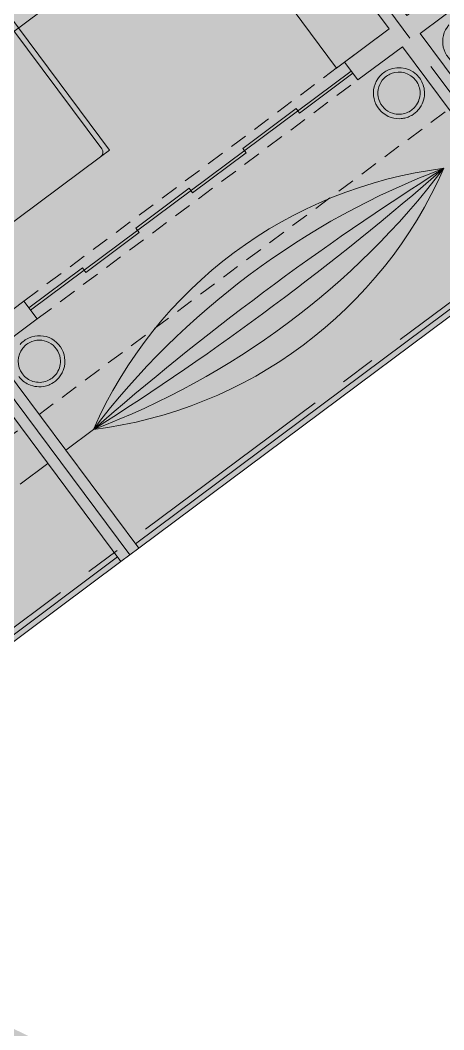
# Model space of a CAD drawing. Header units: metres. Extents: x -466 to 1322, y -1072 to 50.
# Drawn here: x 429.22 to 433.04, y -422.95 to -413.86 of the extents above; entities that cross this region are included whole.
import ezdxf

# ---------------------------------------------------------------- set-up
doc = ezdxf.new("R2010")
doc.units = ezdxf.units.M
for name, pattern in [('B1 P BAJA$0$HIDDEN', [9.525, 6.35, -3.175]), ('CENTER2', [28.575, 19.05, -3.175, 3.175, -3.175]), ('Hidden 1_16_', [0.002381, 0.001587, -0.00079375])]:
    doc.linetypes.add(name, pattern=pattern)
for name, color, linetype, lineweight in [('A - CANCEL', 2, 'Continuous', 0), ('A - MURO BAJO', 2, 'Continuous', 0), ('A - PROY', 250, 'B1 P BAJA$0$HIDDEN', 0), ('A-EJES', 61, 'CENTER2', 0), ('A-MUEBLES', 5, 'Continuous', 0), ('A-MURO INT', 4, 'Continuous', 0)]:
    doc.layers.add(name, color=color, linetype=linetype, lineweight=lineweight)
doc.layers.add('Hatch Exterior', color=7, linetype='Continuous', lineweight=0, true_color=0xa99b89)
doc.layers.add('Hatch Interior', color=7, linetype='Continuous', lineweight=0, true_color=0xaf6350)

msp = doc.modelspace()

# ---------------------------------------------------------------- hatches: boundary and pattern name
at = {"layer": 'A-MURO INT', "transparency": 33554687}
h = msp.add_hatch(color=256, dxfattribs=at)
h.dxf.hatch_style = 1
h.paths.add_polyline_path([(429.8596, -409.331), (429.7401, -409.1706), (428.9383, -409.7682), (429.0578, -409.9286), (429.3785, -409.6896)])
h.paths.add_polyline_path([(429.5389, -409.57), (429.3785, -409.6896), (430.8606, -411.678), (430.8686, -411.672), (432.4463, -413.7887), (432.5459, -413.939), (432.145, -414.2378), (432.2645, -414.3981), (432.6654, -414.0993), (433.9802, -415.8633), (434.1405, -415.7437), (432.8258, -413.9798), (433.2267, -413.681), (433.1071, -413.5206), (432.7063, -413.8195), (432.5987, -413.6751), (432.5907, -413.6811), (431.013, -411.5644)])
h = msp.add_hatch(color=256, dxfattribs=at)
h.dxf.hatch_style = 1
h.paths.add_polyline_path([(428.0957, -410.6457), (428.6933, -411.4475), (428.8536, -411.328), (428.1365, -410.3659), (422.8448, -414.3102), (423.2033, -414.7912), (423.5619, -415.2723), (423.7223, -415.1528), (423.3637, -414.6717), (423.1246, -414.351), (425.53, -412.5581), (426.6057, -414.0013), (424.04, -415.9137), (424.1595, -416.0741), (426.7252, -414.1617), (428.6974, -416.8076), (428.2965, -417.1064), (428.416, -417.2667), (428.8169, -416.9679), (430.1316, -418.7318), (430.292, -418.6123), (428.9772, -416.8484), (429.3781, -416.5496), (429.2586, -416.3892), (428.8819, -416.67), (428.8821, -416.6702), (428.8578, -416.6882), (426.8856, -414.0422), (429.4513, -412.1298), (429.3317, -411.9694), (426.766, -413.8818), (425.6903, -412.4386)])
at = {"layer": 'Hatch Exterior', "transparency": 33554687}
h = msp.add_hatch(color=256, dxfattribs=at)
h.dxf.hatch_style = 1
h.paths.add_polyline_path([(452.1567, -422.7641), (445.6431, -407.1701), (426.4435, -421.4809), (425.1287, -419.717), (443.8484, -405.7639), (442.6531, -404.1604), (449.1895, -399.2884), (446.0818, -395.1191), (448.887, -393.0283), (459.5469, -419.8695)])
at = {"layer": 'Hatch Interior', "transparency": 33554687}
h = msp.add_hatch(color=256, dxfattribs=at)
h.dxf.hatch_style = 1
edge = h.paths.add_edge_path()
edge.add_line((417.7382, -422.6064), (419.3856, -424.8173))
edge.add_arc((419.7198, -425.4323), 0.7, 36.69961, 118.51779, ccw=False)
edge.add_line((420.2811, -425.014), (421.6441, -423.998))
edge.add_line((421.6441, -423.998), (425.1105, -425.6739))
edge.add_line((425.1105, -425.6739), (423.8168, -428.3498))
edge.add_line((423.8168, -428.3498), (449.7456, -440.8852))
edge.add_line((449.7456, -440.8852), (452.2266, -435.7535))
edge.add_line((452.2266, -435.7535), (452.8795, -434.403))
edge.add_line((452.8795, -434.403), (426.2776, -421.5422))
edge.add_line((426.2776, -421.5422), (424.9683, -419.8365))
edge.add_line((424.9683, -419.8365), (443.8484, -405.7639))
edge.add_line((443.8484, -405.7639), (442.6531, -404.1604))
edge.add_line((442.6531, -404.1604), (449.1895, -399.2884))
edge.add_line((449.1895, -399.2884), (446.0819, -395.1192))
edge.add_line((446.0819, -395.1192), (408.2908, -423.2873))
edge.add_line((408.2908, -423.2873), (413.4672, -425.7899))
edge.add_line((413.4672, -425.7899), (417.7382, -422.6064))

# ---------------------------------------------------------------- linework, layer by layer
at = {"layer": 'A - CANCEL'}
for points in [[(429.3184, -416.4694), (432.2048, -414.318), (432.2197, -414.338), (431.7386, -414.6966), (431.7088, -414.6565), (431.2277, -415.0151), (431.2576, -415.0552), (430.7765, -415.4137)], [(429.3333, -416.4894), (429.3034, -416.4494), (429.7845, -416.0908), (429.8144, -416.1309), (430.2954, -415.7723), (430.2656, -415.7322), (430.7466, -415.3736), (430.7765, -415.4137)]]:
    msp.add_lwpolyline(points, dxfattribs=at)
at = {"layer": 'A - MURO BAJO', "ltscale": 0.05}
for p, q in [((430.2621, -418.5722), (433.9503, -415.8232)), ((430.292, -418.6123), (433.9802, -415.8633)), ((426.2831, -421.6004), (430.1316, -418.7318)), ((426.4136, -421.4408), (430.1018, -418.6917))]:
    msp.add_line(p, q, dxfattribs=at)
at = {"layer": 'A - PROY', "color": 250, "linetype": 'Hidden 1_16_', "ltscale": 100}
for p, q in [((429.3956, -417.4096), (433.0838, -414.6606)), ((425.547, -420.2782), (429.2352, -417.5292))]:
    msp.add_line(p, q, dxfattribs=at)
for points in [[(429.2586, -416.3892), (432.145, -414.2378)], [(429.3781, -416.5496), (432.2645, -414.3981)]]:
    msp.add_lwpolyline(points, dxfattribs=at)
at = {"layer": 'A-EJES', "ltscale": 0.1}
for p, q in [((445.5676, -401.7386), (409.6606, -428.5024)), ((434.0604, -415.8035), (426.0804, -405.0973)), ((445.6264, -407.0578), (414.025, -430.6124)), ((430.2118, -418.6721), (422.2318, -407.9659))]:
    msp.add_line(p, q, dxfattribs=at)
at = {"layer": 'A-MUEBLES'}
for p, q in [((432.0729, -414.2916), (430.28, -411.8862)), ((428.8336, -413.4258), (430.0288, -415.0294)), ((428.8234, -413.4958), (429.9589, -415.0192)), ((432.5459, -413.939), (432.0729, -414.2916)), ((429.9487, -415.0891), (428.5856, -416.1051)), ((430.0288, -415.0294), (429.9487, -415.0891)), ((429.8839, -417.5445), (429.6346, -417.7303)), ((429.225, -418.0357), (429.4743, -417.8499))]:
    msp.add_line(p, q, dxfattribs=at)
at = {"layer": 'A-MUEBLES', "lineweight": 0}
for centre, start, end in [((433.2578, -414.0527), 139.59016, 245.31762), ((432.6344, -414.5173), 139.59016, 245.31762), ((432.6344, -414.5173), 114.28526, 139.59016), ((432.6344, -414.5173), 36.68052, 114.28526), ((432.6344, -414.5173), 8.04343, 36.68052), ((432.6344, -414.5173), 330.16538, 8.04343), ((432.6344, -414.5173), 319.07578, 330.16538), ((432.6344, -414.5173), 245.31762, 272.06514), ((432.6344, -414.5173), 283.19566, 293.77088), ((432.6344, -414.5173), 293.77088, 299.75744), ((432.6344, -414.5173), 299.75744, 319.07578), ((432.6344, -414.5173), 272.06514, 283.19566), ((429.3974, -416.9301), 113.80906, 139.11396), ((429.3974, -416.9301), 8.08161, 113.80906), ((429.3974, -416.9301), 341.33408, 8.08161), ((429.3974, -416.9301), 330.20356, 341.33408), ((429.3974, -416.9301), 216.7187, 245.35579), ((429.3974, -416.9301), 313.64178, 319.62834), ((429.3974, -416.9301), 319.62834, 330.20356), ((429.3974, -416.9301), 245.35579, 283.23384), ((429.3974, -416.9301), 283.23384, 294.32344), ((429.3974, -416.9301), 294.32344, 313.64178)]:
    msp.add_arc(centre, 0.23, start, end, dxfattribs=at)
at = {"layer": 'A-MUEBLES', "color": 254, "lineweight": 0}
for centre, start, end in [((432.6344, -414.5173), 126.68052, 142.27771), ((432.6344, -414.5173), 111.73409, 126.68052), ((432.6344, -414.5173), 36.68052, 111.68052), ((432.6344, -414.5173), 142.27771, 252.3984), ((432.6344, -414.5173), 0.96265, 36.68052), ((432.6344, -414.5173), 321.68052, 0.96265), ((432.6344, -414.5173), 291.08333, 321.62695), ((432.6344, -414.5173), 252.3984, 291.08333), ((429.3974, -416.9301), 141.7187, 216.7187), ((429.3974, -416.9301), 126.7187, 141.66513), ((429.3974, -416.9301), 111.12151, 126.7187), ((429.3974, -416.9301), 1.00082, 111.12151), ((429.3974, -416.9301), 322.31589, 1.00082), ((429.3974, -416.9301), 216.7187, 252.43657), ((429.3974, -416.9301), 291.77227, 322.31589), ((429.3974, -416.9301), 252.43657, 291.7187)]:
    msp.add_arc(centre, 0.19, start, end, dxfattribs=at)
at = {"layer": 'A-MUEBLES'}
for centre, radius, start, end in [((429.9188, -415.049), 0.05, 306.69961, 36.69961), ((433.5306, -419.146), 3.9829, 97.10849, 156.29073), ((429.391, -413.5923), 3.9829, 277.10849, 336.29073), ((435.5445, -421.8478), 7.1106, 110.64233, 142.75689), ((427.3772, -410.8904), 7.1106, 290.64233, 322.75689), ((446.7853, -436.9287), 25.7177, 122.3136, 131.08562), ((416.1364, -395.8096), 25.7177, 302.3136, 311.08562)]:
    msp.add_arc(centre, radius, start, end, dxfattribs=at)
at = {"layer": 'A-MURO INT'}
msp.add_lwpolyline([(432.8258, -413.9798), (434.1405, -415.7437), (433.9802, -415.8633), (432.6654, -414.0993), (432.2645, -414.3981), (432.145, -414.2378), (432.5459, -413.939), (429.3785, -409.6896), (429.0578, -409.9286), (428.9383, -409.7682), (429.7401, -409.1706), (429.8596, -409.331), (429.5389, -409.57), (432.7063, -413.8195), (433.1071, -413.5206), (433.2267, -413.681)], close=True, dxfattribs=at)
msp.add_lwpolyline([(428.1365, -410.3659), (422.8448, -414.3102), (423.2033, -414.7912), (423.5619, -415.2723), (423.7223, -415.1528), (423.3637, -414.6717), (423.1246, -414.351), (425.53, -412.5581), (426.6057, -414.0013), (424.04, -415.9137), (424.1595, -416.0741), (426.7252, -414.1617), (428.6974, -416.8076), (428.2965, -417.1064), (428.416, -417.2667), (428.8169, -416.9679), (430.1316, -418.7318), (430.292, -418.6123), (428.9772, -416.8484), (429.3781, -416.5496), (429.2586, -416.3892), (428.8577, -416.688), (426.8856, -414.0422), (429.4513, -412.1298)], dxfattribs=at)

doc.saveas('drawing.dxf')
